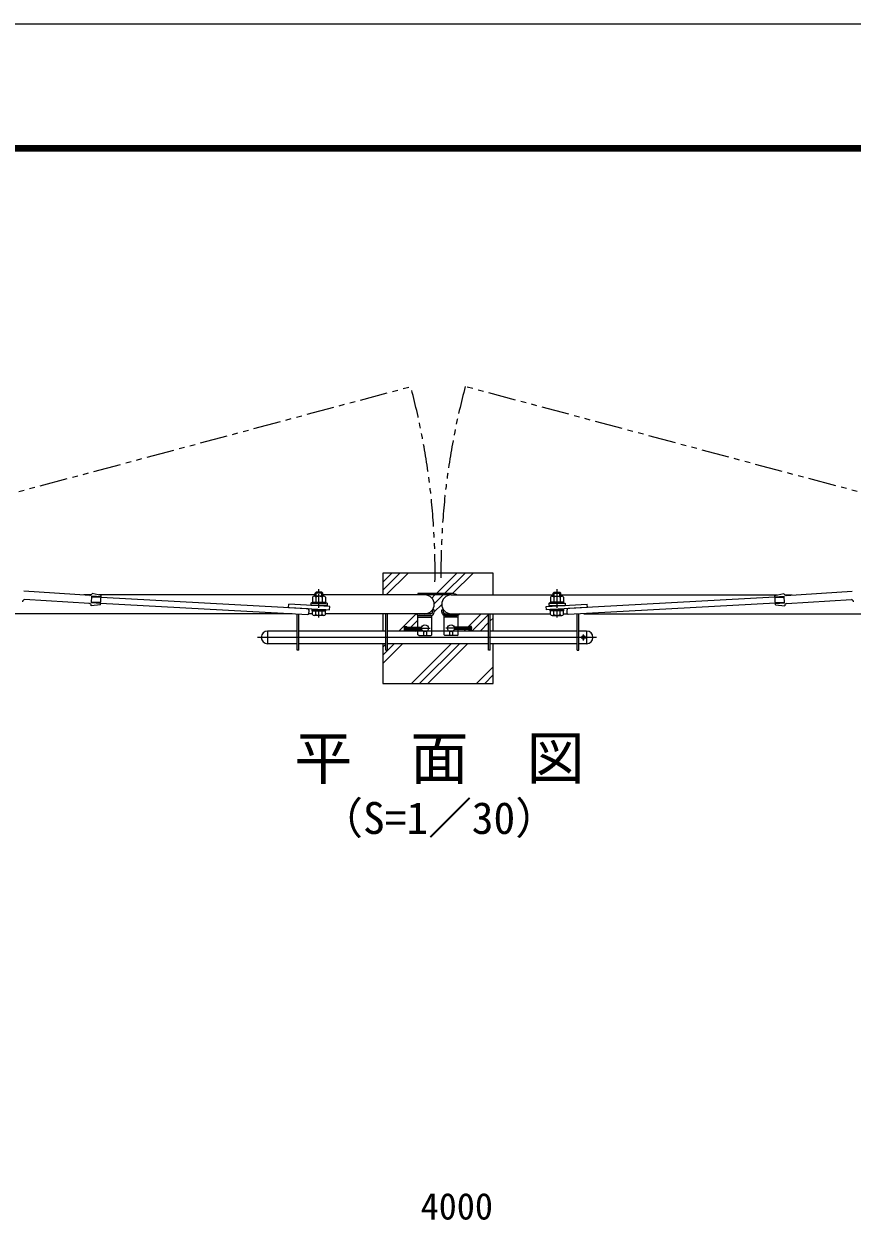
# Model space of a CAD drawing. Units: millimetres, scale not verified. Extents: x -6300 to 6300, y -4455 to 4455.
# Drawn here: x -2495 to -248, y 1207 to 4455 of the extents above; entities that cross this region are included whole.
import ezdxf
from ezdxf.enums import TextEntityAlignment as Align

# ---------------------------------------------------------------- set-up
doc = ezdxf.new("R2010")
doc.units = ezdxf.units.MM
doc.header["$LTSCALE"] = 30
for name, pattern in [('USER1', [50.8, 31.75, -6.35, 6.35, -6.35]), ('USER3', [5, 2.5, -0.5, 0.5, -0.5, 0.5, -0.5]), ('USER4', [1.125, 0.75, -0.125, 0.125, -0.125])]:
    doc.linetypes.add(name, pattern=pattern)
for name, color, linetype, lineweight in [('0-0_D-DCR-HCH', 7, 'Continuous', 9), ('0-1_D-STR4', 7, 'Continuous', 9), ('0-2_D-STR1', 1, 'Continuous', 18), ('0-3_D-STR3', 3, 'Continuous', 13), ('0-4_D-BMK', 2, 'USER1', 13), ('0-6_D-STR-DIM', 7, 'Continuous', 9), ('0-9_D-TTL-TXT', 7, 'Continuous', 18), ('0-C_D-TTL', 7, 'Continuous', 9)]:
    doc.layers.add(name, color=color, linetype=linetype, lineweight=lineweight)
doc.styles.add('ＭＳ ゴシック', font='')
doc.styles.get('ＭＳ ゴシック').set_extended_font_data('MS Gothic')

msp = doc.modelspace()

# ---------------------------------------------------------------- linework, layer by layer
at = {"layer": '0-0_D-DCR-HCH'}
for p, q in [((-1521.38, 2917.39), (-1474.86, 2963.92)), ((-1521.38, 2939.49), (-1496.95, 2963.92)), ((-1512.36, 2904.31), (-1452.76, 2963.92)), ((-1375.48, 2908.61), (-1320.18, 2963.92)), ((-1353.38, 2908.61), (-1298.08, 2963.92)), ((-1331.68, 2908.22), (-1275.98, 2963.92)), ((-1388.11, 2895.98), (-1379.78, 2904.31)), ((-1381.5, 2880.49), (-1357.68, 2904.31)), ((-1381.78, 2858.12), (-1361.28, 2878.62)), ((-1478.08, 2806.01), (-1430.61, 2853.48)), ((-1445.08, 2816.92), (-1425.78, 2836.22)), ((-1290.4, 2816.92), (-1253.8, 2853.51)), ((-1279.21, 2806.01), (-1233.88, 2851.34)), ((-1257.11, 2806.01), (-1233.88, 2829.24)), ((-1229.38, 2833.74), (-1221.38, 2841.74)), ((-1455.98, 2806.01), (-1451.08, 2810.92)), ((-1433.89, 2806.01), (-1428.98, 2810.92)), ((-1301.3, 2806.01), (-1296.4, 2810.92)), ((-1521.38, 2718.52), (-1467.89, 2772.01)), ((-1521.38, 2740.62), (-1489.98, 2772.01)), ((-1521.38, 2762.71), (-1513.38, 2770.71)), ((-1443.4, 2663.92), (-1335.3, 2772.01)), ((-1421.3, 2663.92), (-1313.21, 2772.01)), ((-1399.21, 2663.92), (-1291.11, 2772.01)), ((-1266.62, 2663.92), (-1221.38, 2709.16)), ((-1244.53, 2663.92), (-1221.38, 2687.06)), ((-1222.43, 2663.92), (-1221.38, 2664.97))]:
    msp.add_line(p, q, dxfattribs=at)
at = {"layer": '0-1_D-STR4'}
for p, q in [((-1521.38, 2853.51), (-1521.38, 2806.01)), ((-1221.38, 2806.01), (-1221.38, 2853.51))]:
    msp.add_line(p, q, dxfattribs=at)
for points in [[(-1221.38, 2904.31), (-1221.38, 2963.92), (-1521.38, 2963.92), (-1521.38, 2904.31)], [(-1521.38, 2772.01), (-1521.38, 2663.92), (-1221.38, 2663.92), (-1221.38, 2772.01)]]:
    msp.add_lwpolyline(points, dxfattribs=at)
at = {"layer": '0-2_D-STR1'}
for p, q in [((-2312.85, 2904.31), (-2332.92, 2904.31)), ((-1704.38, 2904.31), (-2292.33, 2904.31)), ((-1406.78, 2904.31), (-1684.38, 2904.31)), ((-1335.98, 2904.31), (-1058.38, 2904.31)), ((-1038.38, 2904.31), (-456.89, 2904.31)), ((-1038.38, 2904.31), (-450.43, 2904.31)), ((-429.91, 2904.31), (-409.84, 2904.31)), ((-1766.98, 2853.51), (-3268.98, 2853.51)), ((-1711.68, 2853.51), (-1722.26, 2853.51)), ((-1406.78, 2853.51), (-1677.08, 2853.51)), ((-1335.98, 2853.51), (-1065.68, 2853.51)), ((-1031.08, 2853.51), (-1020.5, 2853.51)), ((-1031.08, 2853.51), (-1020.5, 2853.51)), ((-975.78, 2853.51), (526.22, 2853.51))]:
    msp.add_line(p, q, dxfattribs=at)
for centre, start, end in [((-1406.78, 2878.91), 270, 90), ((-1335.98, 2878.91), 90, 270)]:
    msp.add_arc(centre, 25.4, start, end, dxfattribs=at)
at = {"layer": '0-3_D-STR3', "color": 4}
for p, q in [((-2315.76, 2903.27), (-2495.19, 2914.17)), ((-2317.11, 2881.01), (-2493.38, 2891.68)), ((-2311.98, 2882.83), (-2310.9, 2900.8)), ((-2286.08, 2897.13), (-2311.03, 2898.63)), ((-2285.94, 2899.29), (-2310.9, 2900.8)), ((-2285.74, 2902.73), (-2310.42, 2908.64)), ((-2287.24, 2877.88), (-2285.74, 2902.73)), ((-2285.99, 2898.53), (-1724.28, 2867.23)), ((-456.77, 2898.53), (-1018.48, 2867.23)), ((-457.02, 2902.73), (-432.34, 2908.64)), ((-455.52, 2877.88), (-457.02, 2902.73)), ((-456.82, 2899.29), (-431.86, 2900.8)), ((-456.69, 2897.13), (-431.73, 2898.63)), ((-430.78, 2882.83), (-431.86, 2900.8)), ((-427, 2903.27), (-247.57, 2914.17)), ((-425.65, 2881.01), (-249.38, 2891.68)), ((-2287.24, 2877.88), (-2312.46, 2874.99)), ((-2287.03, 2881.32), (-2311.98, 2882.83)), ((-2286.9, 2883.49), (-2311.85, 2885)), ((-2286.96, 2882.46), (-1725.05, 2851.18)), ((-1776.8, 2870.07), (-1776.32, 2879.06)), ((-1776.8, 2870.07), (-1665.55, 2864.02)), ((-965.96, 2870.07), (-1077.21, 2864.02)), ((-455.8, 2882.46), (-1017.71, 2851.18)), ((-965.96, 2870.07), (-966.44, 2879.06)), ((-455.86, 2883.49), (-430.91, 2885)), ((-455.73, 2881.32), (-430.78, 2882.83)), ((-455.52, 2877.88), (-430.3, 2874.99))]:
    msp.add_line(p, q, dxfattribs=at)
at = {"layer": '0-3_D-STR3'}
for p, q in [((-1711.68, 2898.42), (-1711.68, 2884.91)), ((-1681.39, 2900.91), (-1707.37, 2900.91)), ((-1704.38, 2909.41), (-1702.22, 2911.57)), ((-1704.38, 2900.91), (-1704.38, 2909.41)), ((-1684.38, 2909.41), (-1704.38, 2909.41)), ((-1703.06, 2898.42), (-1703.06, 2884.91)), ((-1686.55, 2911.57), (-1702.22, 2911.57)), ((-1702.22, 2900.91), (-1702.22, 2911.57)), ((-1686.55, 2900.91), (-1686.55, 2911.57)), ((-1684.38, 2909.41), (-1686.55, 2911.57)), ((-1685.7, 2898.42), (-1685.7, 2884.91)), ((-1684.38, 2900.91), (-1684.38, 2909.41)), ((-1677.08, 2898.42), (-1677.08, 2884.91)), ((-1335.98, 2908.61), (-1426.28, 2908.61)), ((-1426.28, 2908.61), (-1426.28, 2904.31)), ((-1335.98, 2904.31), (-1426.28, 2904.31)), ((-1065.68, 2898.42), (-1065.68, 2884.91)), ((-1061.37, 2900.91), (-1035.39, 2900.91)), ((-1058.38, 2909.41), (-1056.22, 2911.57)), ((-1058.38, 2900.91), (-1058.38, 2909.41)), ((-1058.38, 2909.41), (-1038.38, 2909.41)), ((-1057.06, 2898.42), (-1057.06, 2884.91)), ((-1056.22, 2911.57), (-1040.55, 2911.57)), ((-1056.22, 2900.91), (-1056.22, 2911.57)), ((-1040.55, 2900.91), (-1040.55, 2911.57)), ((-1038.38, 2909.41), (-1040.55, 2911.57)), ((-1039.7, 2898.42), (-1039.7, 2884.91)), ((-1038.38, 2900.91), (-1038.38, 2909.41)), ((-1031.08, 2898.42), (-1031.08, 2884.91)), ((-1672.38, 2875.91), (-1716.38, 2875.91)), ((-1672.38, 2875.91), (-1716.38, 2875.91)), ((-1712.88, 2884.9), (-1675.88, 2884.92)), ((-1712.88, 2881.9), (-1712.88, 2884.9)), ((-1712.88, 2881.9), (-1675.88, 2881.92)), ((-1712.88, 2864.56), (-1675.88, 2864.58)), ((-1712.88, 2861.56), (-1712.88, 2864.56)), ((-1712.88, 2861.56), (-1675.88, 2861.58)), ((-1711.68, 2851.07), (-1711.68, 2861.58)), ((-1703.06, 2851.07), (-1703.06, 2861.58)), ((-1685.7, 2851.07), (-1685.7, 2861.58)), ((-1677.08, 2851.07), (-1677.08, 2861.58)), ((-1675.88, 2881.92), (-1675.88, 2884.92)), ((-1675.88, 2861.58), (-1675.88, 2864.58)), ((-1672.38, 2881.91), (-1672.38, 2875.91)), ((-1672.38, 2881.91), (-1672.38, 2875.91)), ((-1386.28, 2857.92), (-1386.28, 2863.92)), ((-1381.78, 2863.92), (-1386.28, 2863.92)), ((-1381.78, 2857.92), (-1381.78, 2863.92)), ((-1360.98, 2857.92), (-1360.98, 2863.92)), ((-1360.98, 2863.92), (-1356.48, 2863.92)), ((-1356.48, 2857.92), (-1356.48, 2863.92)), ((-1070.38, 2881.91), (-1070.38, 2875.91)), ((-1070.38, 2881.91), (-1070.38, 2875.91)), ((-1070.38, 2875.91), (-1026.38, 2875.91)), ((-1070.38, 2875.91), (-1026.38, 2875.91)), ((-1066.88, 2881.92), (-1066.88, 2884.92)), ((-1029.88, 2884.9), (-1066.88, 2884.92)), ((-1029.88, 2881.9), (-1066.88, 2881.92)), ((-1066.88, 2861.58), (-1066.88, 2864.58)), ((-1029.88, 2864.56), (-1066.88, 2864.58)), ((-1029.88, 2861.56), (-1066.88, 2861.58)), ((-1065.68, 2851.07), (-1065.68, 2861.58)), ((-1057.06, 2851.07), (-1057.06, 2861.58)), ((-1039.7, 2851.07), (-1039.7, 2861.58)), ((-1031.08, 2851.07), (-1031.08, 2861.58)), ((-1029.88, 2881.9), (-1029.88, 2884.9)), ((-1029.88, 2861.56), (-1029.88, 2864.56)), ((-1753.88, 2754.01), (-1753.88, 2852.78)), ((-1749.38, 2754.01), (-1749.38, 2852.53)), ((-1681.39, 2848.58), (-1707.37, 2848.58)), ((-1513.38, 2754.01), (-1513.38, 2853.51)), ((-1508.88, 2754.01), (-1508.88, 2853.51)), ((-1425.78, 2795.92), (-1425.78, 2848.92)), ((-1425.78, 2848.92), (-1387.78, 2848.92)), ((-1425.78, 2844.42), (-1387.78, 2844.42)), ((-1390.78, 2853.42), (-1422.78, 2853.42)), ((-1390.78, 2848.92), (-1422.78, 2848.92)), ((-1414.29, 2844.42), (-1399.27, 2844.42)), ((-1387.78, 2795.92), (-1387.78, 2848.92)), ((-1355.78, 2853.51), (-1355.78, 2849.21)), ((-1355.78, 2853.51), (-1335.98, 2853.51)), ((-1355.78, 2849.21), (-1335.98, 2849.21)), ((-1354.98, 2795.92), (-1354.98, 2848.92)), ((-1316.98, 2848.92), (-1354.98, 2848.92)), ((-1316.98, 2844.42), (-1354.98, 2844.42)), ((-1351.98, 2848.92), (-1319.98, 2848.92)), ((-1320.75, 2853.42), (-1319.98, 2853.42)), ((-1316.98, 2795.92), (-1316.98, 2848.92)), ((-1233.88, 2754.01), (-1233.88, 2853.51)), ((-1229.38, 2754.01), (-1229.38, 2853.51)), ((-1061.37, 2848.58), (-1035.39, 2848.58)), ((-993.38, 2754.01), (-993.38, 2852.53)), ((-988.88, 2754.01), (-988.88, 2852.78)), ((-1834.13, 2806.01), (-1834.13, 2772.01)), ((-1834.13, 2806.01), (-1834.13, 2772.01)), ((-1753.88, 2806.01), (-1834.13, 2806.01)), ((-1513.38, 2806.01), (-1749.38, 2806.01)), ((-1233.88, 2806.01), (-1508.88, 2806.01)), ((-1462.28, 2808.92), (-1462.28, 2818.92)), ((-1462.28, 2818.92), (-1456.28, 2818.92)), ((-1462.28, 2816.92), (-1415.79, 2816.92)), ((-1462.28, 2810.92), (-1415.79, 2810.92)), ((-1462.28, 2808.92), (-1456.28, 2808.92)), ((-1456.28, 2808.92), (-1456.28, 2818.92)), ((-1423.78, 2793.92), (-1425.78, 2795.92)), ((-1423.78, 2793.92), (-1389.78, 2793.92)), ((-1410.78, 2805.3), (-1410.78, 2793.92)), ((-1402.78, 2805.3), (-1402.78, 2793.92)), ((-1389.78, 2793.92), (-1387.78, 2795.92)), ((-1352.98, 2793.92), (-1354.98, 2795.92)), ((-1318.98, 2793.92), (-1352.98, 2793.92)), ((-1339.98, 2805.3), (-1339.98, 2793.92)), ((-1331.98, 2805.3), (-1331.98, 2793.92)), ((-1280.48, 2816.92), (-1326.97, 2816.92)), ((-1280.48, 2810.92), (-1326.97, 2810.92)), ((-1318.98, 2793.92), (-1316.98, 2795.92)), ((-1286.48, 2808.92), (-1286.48, 2818.92)), ((-1280.48, 2818.92), (-1286.48, 2818.92)), ((-1280.48, 2808.92), (-1286.48, 2808.92)), ((-1280.48, 2808.92), (-1280.48, 2818.92)), ((-993.38, 2806.01), (-1229.38, 2806.01)), ((-968.13, 2806.01), (-988.88, 2806.01)), ((-968.13, 2806.01), (-968.13, 2772.01)), ((-1753.88, 2772.01), (-1834.13, 2772.01)), ((-1513.38, 2772.01), (-1749.38, 2772.01)), ((-1233.88, 2772.01), (-1508.88, 2772.01)), ((-993.38, 2772.01), (-1229.38, 2772.01)), ((-968.13, 2772.01), (-988.88, 2772.01)), ((-1749.38, 2754.01), (-1753.88, 2754.01)), ((-1513.38, 2754.01), (-1508.88, 2754.01)), ((-1229.38, 2754.01), (-1233.88, 2754.01)), ((-993.38, 2754.01), (-988.88, 2754.01))]:
    msp.add_line(p, q, dxfattribs=at)
at = {"layer": '0-3_D-STR3', "color": 2, "linetype": 'USER4'}
for p, q in [((-1694.38, 2842.79), (-1694.38, 2919.67)), ((-1048.38, 2842.79), (-1048.38, 2919.67))]:
    msp.add_line(p, q, dxfattribs=at)
at = {"layer": '0-3_D-STR3', "color": 4}
for points in [[(-1665.55, 2864.02), (-1665.07, 2873.01), (-1776.32, 2879.06)], [(-1077.21, 2864.02), (-1077.69, 2873.01), (-966.44, 2879.06)]]:
    msp.add_lwpolyline(points, dxfattribs=at)
at = {"layer": '0-3_D-STR3'}
for points in [[(-1672.38, 2881.91), (-1716.38, 2881.91), (-1716.38, 2875.91)], [(-1672.38, 2881.91), (-1716.38, 2881.91), (-1716.38, 2875.91)], [(-1070.38, 2881.91), (-1026.38, 2881.91), (-1026.38, 2875.91)], [(-1070.38, 2881.91), (-1026.38, 2881.91), (-1026.38, 2875.91)]]:
    msp.add_lwpolyline(points, dxfattribs=at)
for centre, radius in [((-1406.78, 2813.92), 9.5), ((-1335.98, 2813.92), 9.5), ((-976.13, 2789.01), 5)]:
    msp.add_circle(centre, radius, dxfattribs=at)
at = {"layer": '0-3_D-STR3', "color": 4}
for centre, radius, start, end in [((-2491.79, 2884.09), 7.75, 101.78941, 170.40332), ((-2316.12, 2908.99), 5.71, 266.54238, 356.54238), ((-426.64, 2908.99), 5.71, 183.45762, 273.45762), ((-250.97, 2884.09), 7.75, 9.59668, 78.21059), ((-2318.16, 2875.33), 5.71, 356.54238, 86.54238), ((-424.6, 2875.33), 5.71, 93.45762, 183.45762)]:
    msp.add_arc(centre, radius, start, end, dxfattribs=at)
at = {"layer": '0-3_D-STR3'}
for centre, radius, start, end in [((-1707.37, 2895.94), 4.98, 30, 150), ((-1694.38, 2884.53), 16.39, 58.01282, 121.98718), ((-1681.39, 2895.94), 4.98, 30, 150), ((-1335.98, 2878.91), 29.7, 58.78392, 90), ((-1061.37, 2895.94), 4.98, 30, 150), ((-1048.38, 2884.53), 16.39, 58.01282, 121.98718), ((-1035.39, 2895.94), 4.98, 30, 150), ((-1707.37, 2853.56), 4.98, 210, 330), ((-1694.38, 2864.97), 16.39, 238.01282, 301.98718), ((-1681.39, 2853.56), 4.98, 210, 330), ((-1422.78, 2857.92), 9, 209.28948, 270), ((-1422.78, 2857.92), 4.5, 258.0821, 270), ((-1390.78, 2857.92), 9, 270, 0), ((-1390.78, 2857.92), 4.5, 270, 0), ((-1351.98, 2857.92), 9, 180, 245.02503), ((-1351.98, 2857.92), 4.5, 180, 258.0821), ((-1351.98, 2857.92), 9, 255.23967, 270), ((-1335.98, 2878.91), 29.7, 270, 301.21608), ((-1319.98, 2857.92), 9, 270, 330.71052), ((-1319.98, 2857.92), 4.5, 270, 281.9179), ((-1061.37, 2853.56), 4.98, 210, 330), ((-1048.38, 2864.97), 16.39, 238.01282, 301.98718), ((-1035.39, 2853.56), 4.98, 210, 330), ((-1834.13, 2789.01), 17, 90, 270), ((-968.13, 2789.01), 17, 270, 90)]:
    msp.add_arc(centre, radius, start, end, dxfattribs=at)
at = {"layer": '0-3_D-STR3', "color": 4}
for centre, major_axis, start_param, end_param in [((-1724.67, 2859.2), (-0.38, -8.03), 6.2831853, 9.424778), ((-1018.1, 2859.2), (0.38, -8.03), 3.1415927, 6.2831853)]:
    msp.add_ellipse(centre, major_axis=major_axis, ratio=0.462058, start_param=start_param, end_param=end_param, dxfattribs=at)
at = {"layer": '0-4_D-BMK', "linetype": 'USER3'}
for p, q in [((-3320.06, 2967.81), (-1445.47, 3470.1)), ((577.29, 2967.81), (-1297.29, 3470.1))]:
    msp.add_line(p, q, dxfattribs=at)
at = {"layer": '0-4_D-BMK'}
for p, q in [((-1464.2, 2813.92), (-1392.72, 2813.92)), ((-1278.56, 2813.92), (-1350.05, 2813.92)), ((-976.13, 2780.86), (-976.13, 2797.08)), ((-941.13, 2789.01), (-1861.13, 2789.01))]:
    msp.add_line(p, q, dxfattribs=at)
at = {"layer": '0-4_D-BMK', "linetype": 'USER3'}
for centre, start, end in [((-3320.06, 2967.81), 359.17812, 15), ((577.29, 2967.81), 165, 180.82188)]:
    msp.add_arc(centre, 1940.71, start, end, dxfattribs=at)
at = {"layer": '0-C_D-TTL', "color": 2, "lineweight": 18}
msp.add_lwpolyline([(-6300, 4455), (6300, 4455), (6300, -4455), (-6300, -4455)], close=True, dxfattribs=at)
at = {"layer": '0-C_D-TTL'}
for points in [[(-5895, 4125), (5895, 4125), (5895, -4125), (-5895, -4125)], [(-5891.25, 4121.25), (5891.25, 4121.25), (5891.25, -4121.25), (-5891.25, -4121.25)], [(-5887.5, 4117.5), (5887.5, 4117.5), (5887.5, -4117.5), (-5887.5, -4117.5)], [(-5883.75, 4113.75), (5883.75, 4113.75), (5883.75, -4113.75), (-5883.75, -4113.75)], [(-5880, 4110), (5880, 4110), (5880, -4110), (-5880, -4110)]]:
    msp.add_lwpolyline(points, close=True, dxfattribs=at)

# ---------------------------------------------------------------- texts
at = {"layer": '0-6_D-STR-DIM', "style": 'ＭＳ ゴシック'}
msp.add_text('4000', height=72.14, dxfattribs=at).set_placement((-1418.51, 1186.6), align=Align.BOTTOM_LEFT)
at = {"layer": '0-9_D-TTL-TXT', "style": 'ＭＳ ゴシック'}
for s, height, p in [('平\u3000面\u3000図', 115.5, (-1761.23, 2369.06)), ('（S=1／30）', 86.66, (-1693, 2229.27))]:
    msp.add_text(s, height=height, dxfattribs=at).set_placement(p, align=Align.BOTTOM_LEFT)

doc.saveas('drawing.dxf')
